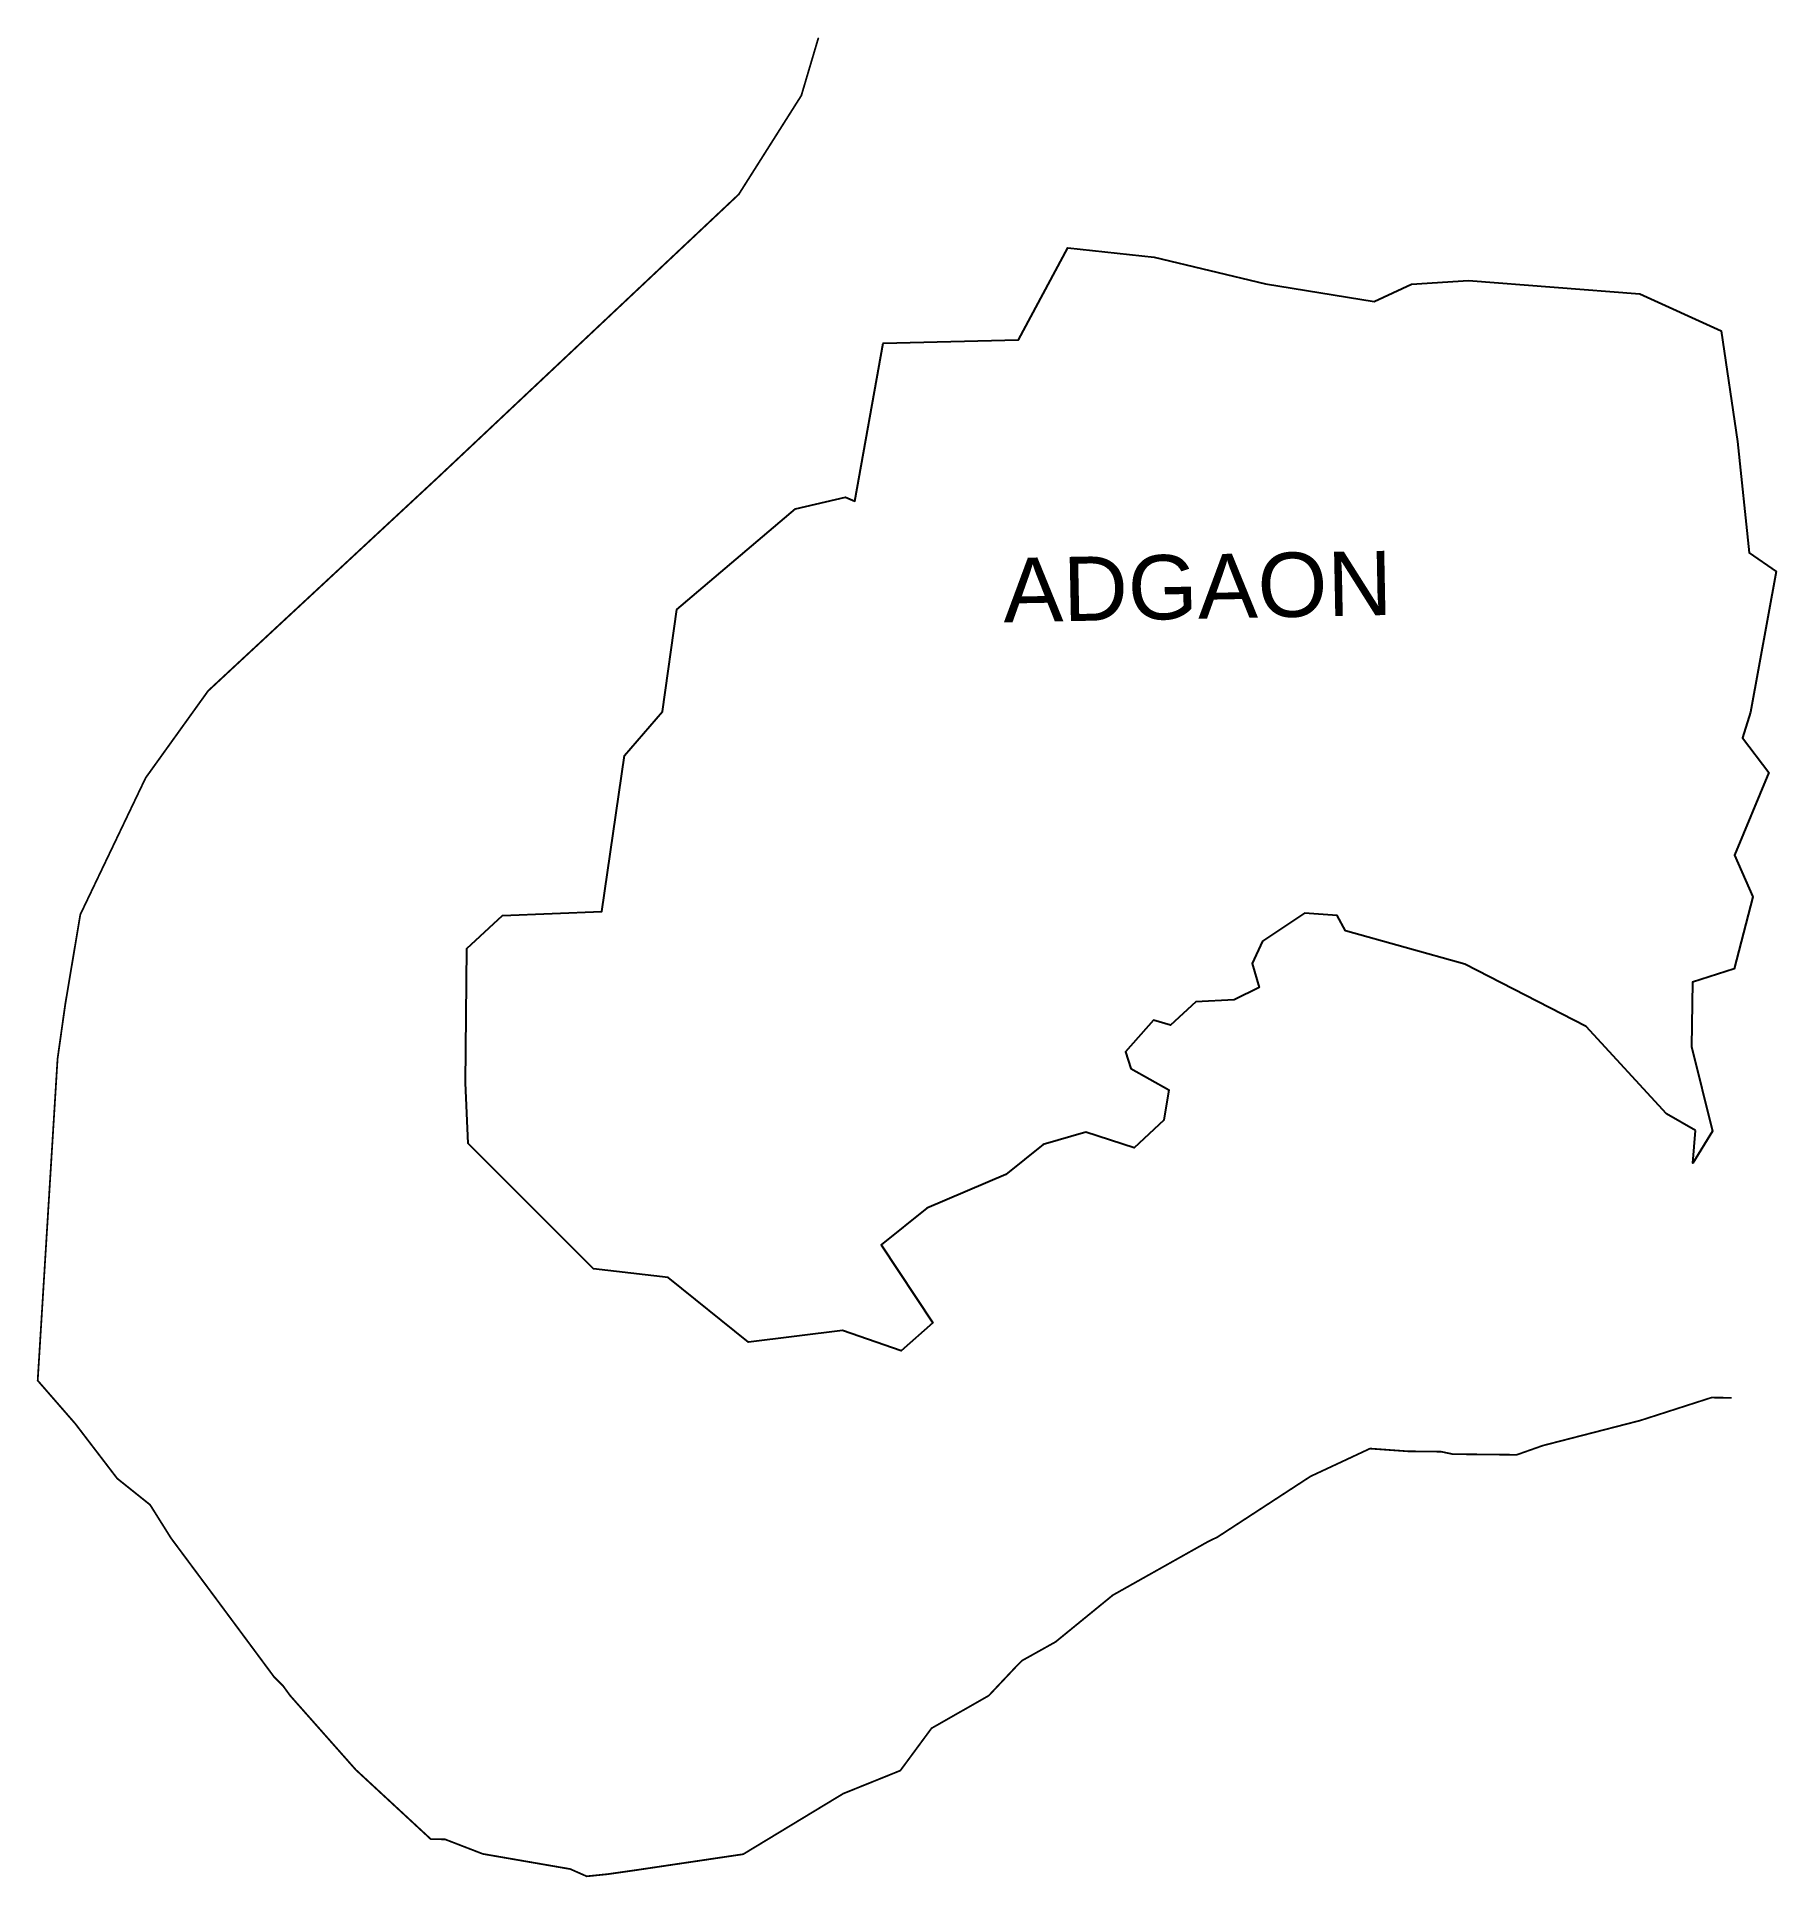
# Model space of a CAD drawing. Header units: metres. Extents: x 280568 to 283510, y 2014558 to 2017672.
import ezdxf

# ---------------------------------------------------------------- set-up
doc = ezdxf.new("R2010")
doc.units = ezdxf.units.M
for name, color, linetype in [('LOW TIDE LINE', 5, 'Continuous'), ('village', 3, 'Continuous'), ('VILLAGE NAME', 250, 'Continuous')]:
    doc.layers.add(name, color=color, linetype=linetype)
doc.styles.get("Standard").update_dxf_attribs({"font": 'calibri.ttf'})

msp = doc.modelspace()

# ---------------------------------------------------------------- linework, layer by layer
at = {"layer": 'LOW TIDE LINE', "lineweight": 18}
msp.add_lwpolyline([(283435, 2015369.3, 3, 3, 0), (283401, 2015369.7, 3, 3, 0), (283280.4, 2015330.9, 3, 3, 0), (283115.8, 2015288.5, 3, 3, 0), (283071.6, 2015272.9, 3, 3, 0), (282963.4, 2015274, 3, 3, 0), (282943.4, 2015278.2, 3, 3, 0), (282887.4, 2015278.8, 3, 3, 0), (282823.3, 2015283.4, 3, 3, 0), (282722.7, 2015236.4, 3, 3, 0), (282565.4, 2015133.8, 3, 3, 0), (282557.4, 2015129.9, 3, 3, 0), (282549.3, 2015126, 3, 3, 0), (282388.2, 2015035.4, 3, 3, 0), (282291.3, 2014956.3, 3, 3, 0), (282234.9, 2014924.8, 3, 3, 0), (282226.8, 2014916.9, 3, 3, 0), (282178.2, 2014865.3, 3, 3, 0), (282081.5, 2014810.2, 3, 3, 0), (282028.7, 2014738.6, 3, 3, 0), (281932.1, 2014699.6, 3, 3, 0), (281762.9, 2014597.1, 3, 3, 0), (281586.4, 2014570.9, 3, 3, 0), (281534.2, 2014563.4, 3, 3, 0), (281498.1, 2014559.7, 3, 3, 0), (281470.2, 2014572, 3, 3, 0), (281322.3, 2014597.6, 3, 3, 0), (281258.4, 2014622.3, 3, 3, 0), (281234.4, 2014622.5, 3, 3, 0), (281107.4, 2014740, 3, 3, 0), (280996.5, 2014865.3, 3, 3, 0), (280984.7, 2014881.5, 3, 3, 0), (280968.8, 2014897.6, 3, 3, 0), (280870, 2015030.8, 3, 3, 0), (280794.9, 2015131.8, 3, 3, 0), (280759.5, 2015188.2, 3, 3, 0), (280703.8, 2015232.8, 3, 3, 0), (280632.7, 2015325.7, 3, 3, 0), (280569.3, 2015398.5, 3, 3, 0), (280602.9, 2015943, 3, 3, 0), (280615.9, 2016035, 3, 3, 0), (280641.4, 2016187, 3, 3, 0), (280751.9, 2016418.2, 3, 3, 0), (280857.6, 2016565.4, 3, 3, 0), (281245.8, 2016926, 3, 3, 0), (281755.4, 2017405.6, 3, 3, 0), (281861.2, 2017572.7, 3, 3, 0), (281890.2, 2017670.6, 3, 3, 0)], format="xyseb", dxfattribs=at)
at = {"layer": 'village', "color": 3}
msp.add_polyline3d([(283373.8, 2015821.4, 0), (283324.8, 2015849.9, 0), (283188.8, 2015997.5, 0), (282983.8, 2016103.1, 0), (282781.7, 2016159.6, 0), (282768, 2016185.3, 0), (282712.4, 2016189.1, 0), (282641.3, 2016142, 0), (282624, 2016104.4, 0), (282635.7, 2016063.4, 0), (282593.3, 2016042.4, 0), (282528.4, 2016039.5, 0), (282485.5, 2015999.6, 0), (282456.9, 2016008.5, 0), (282409.9, 2015954.5, 0), (282418.8, 2015926.5, 0), (282483.2, 2015890.3, 0), (282474.5, 2015839.2, 0), (282424.4, 2015792.1, 0), (282342.4, 2015818.6, 0), (282270.2, 2015797.9, 0), (282207, 2015747.3, 0), (282073.8, 2015690, 0), (281996.1, 2015628, 0), (282083.8, 2015496.1, 0), (282030.2, 2015448.9, 0), (281930.6, 2015483.1, 0), (281771.9, 2015463.4, 0), (281635.7, 2015573, 0), (281509.5, 2015587.3, 0), (281297.8, 2015799.5, 0), (281292.9, 2015902.5, 0), (281295.2, 2016129.5, 0), (281355.9, 2016185.4, 0), (281523.9, 2016192.2, 0), (281562.1, 2016456, 0), (281626.5, 2016530.5, 0), (281650.6, 2016703, 0), (281851.5, 2016873.3, 0), (281936.2, 2016893.2, 0), (281951.8, 2016886.2, 0), (281999.9, 2017153.9, 0), (282228.8, 2017159.3, 0), (282311.9, 2017315.3, 0), (282458.2, 2017299.2, 0), (282646.3, 2017254.2, 0), (282830.4, 2017224.3, 0), (282893.4, 2017253.6, 0), (282989.8, 2017259.8, 0), (283280, 2017237.3, 0), (283417.6, 2017174.8, 0), (283445.2, 2016987.6, 0), (283464.9, 2016798.9, 0), (283510.5, 2016767.5, 0), (283466.9, 2016529.2, 0), (283453.3, 2016485.8, 0), (283498.2, 2016427.4, 0), (283439.8, 2016287.3, 0), (283470.9, 2016216.8, 0), (283439.5, 2016095.3, 0), (283369, 2016072.4, 0), (283367.3, 2015964, 0), (283402.6, 2015820.7, 0), (283369.6, 2015766.1, 0)], close=True, dxfattribs=at)

# ---------------------------------------------------------------- texts
at = {"layer": 'VILLAGE NAME', "insert": (282201.5, 2016790), "char_height": 108.748, "attachment_point": 1, "rotation": 1.1028}
msp.add_mtext_dynamic_manual_height_columns('{\\fArial|b0|i0|c0|p34;ADGAON}', width=726.929, gutter_width=543.7, heights=[0], dxfattribs=at)

doc.saveas('drawing.dxf')
